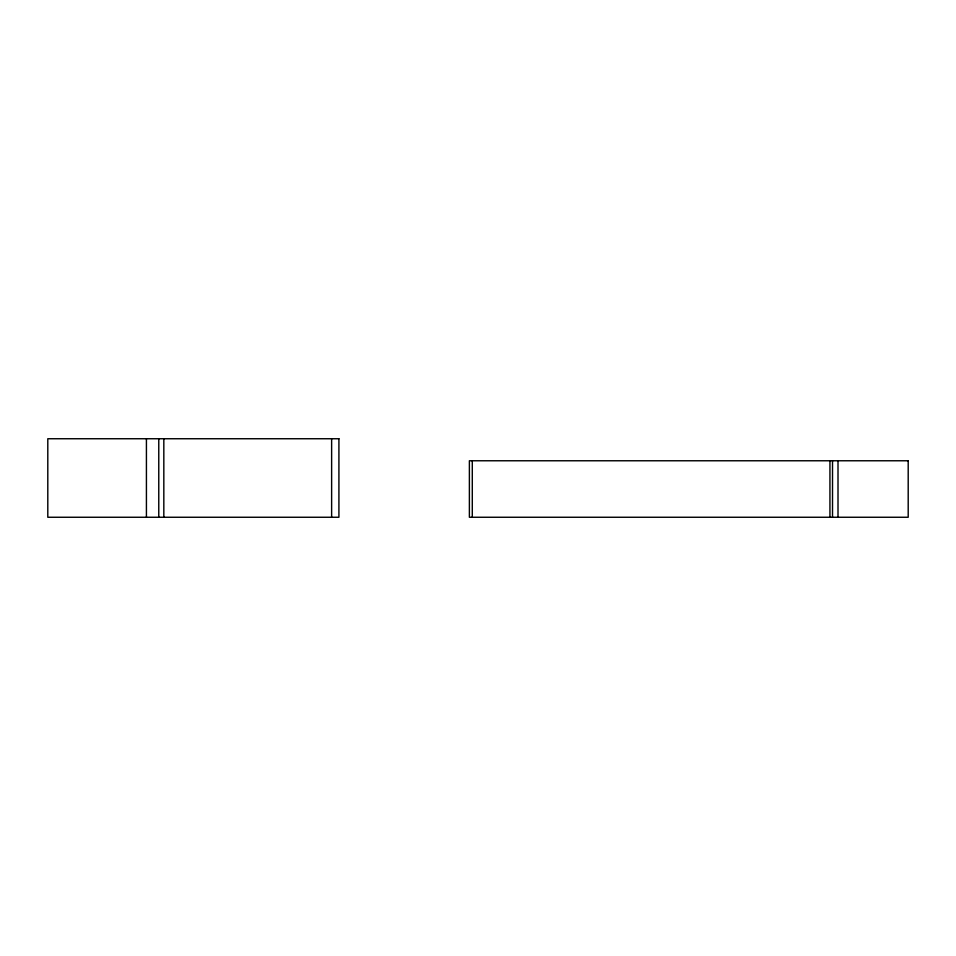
<?xml version="1.0" encoding="UTF-8"?>
<svg xmlns="http://www.w3.org/2000/svg" width="956" height="956" viewBox="0 0 956 956"><rect width="100%" height="100%" fill="white"/><g stroke="black" fill="none" stroke-linecap="round" stroke-linejoin="round"><path stroke-width="1.43" d="M838.006 460.768L838.006 517.256M832.521 460.768L832.521 517.256M829.939 460.768L829.939 517.256M472.288 460.768L472.288 517.256M331.624 438.744L331.624 517.256M163.823 438.744L163.823 517.256M158.768 438.744L158.768 517.256M146.423 438.744L146.423 517.256M338.914 438.744L47.8 438.744L47.8 517.256L338.914 517.256L338.914 438.744M908.2 460.768L469.384 460.768L469.384 517.256L908.2 517.256L908.2 460.768"/></g></svg>
